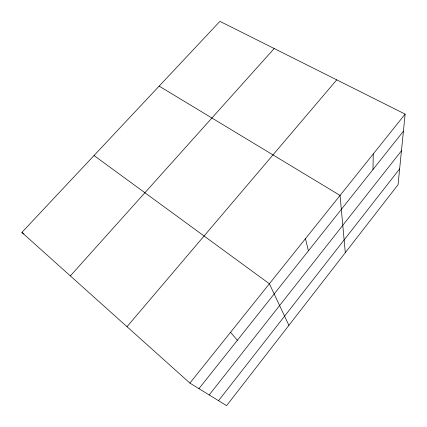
<?xml version="1.0" encoding="UTF-8"?>
<svg xmlns="http://www.w3.org/2000/svg" width="427" height="427" viewBox="0 0 427 427"><rect width="100%" height="100%" fill="white"/><g stroke="black" fill="none" stroke-linecap="round" stroke-linejoin="round"><path stroke-width="0.64" d="M372.974 169.53L373.251 153.95M405.132 114.11L398.06 184.677L226.588 405.65L189.898 383.088L21.868 232.427L219.926 21.35L405.132 114.11L189.898 383.088M218.528 400.697L399.645 168.868M209.198 394.959L401.455 150.79M198.955 388.655L403.419 131.196M127.011 326.703L336.743 79.854M70.354 275.901L274.187 48.529M159.143 86.126L340.057 195.433L345.299 252.667M94.02 155.529L269.378 283.763L288.903 325.342M21.868 232.427L23.96 234.001M230.543 332.297L237.369 340.282M305.46 238.666L308.422 250.814"/></g></svg>
